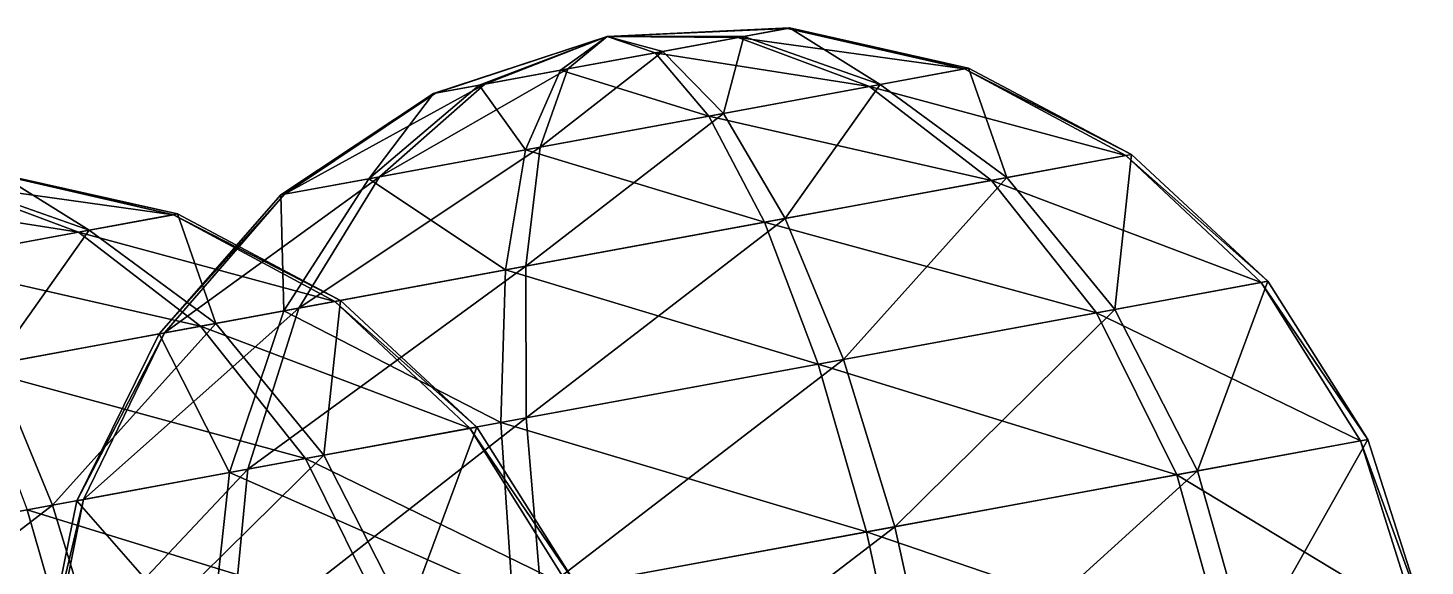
# Model space of a CAD drawing. Header units: metres. Extents: x -550 to 12, y -466 to 28.
# Drawn here: x -90 to -31.7, y -112.2 to -89.9 of the extents above; entities that cross this region are included whole.
import ezdxf

# ---------------------------------------------------------------- set-up
doc = ezdxf.new("R2010")
doc.units = ezdxf.units.M

msp = doc.modelspace()

# ---------------------------------------------------------------- linework, layer by layer
for points in [[(-71.155014, -92.23105, -1109.7101), (-65.82677, -90.21089, -1115.0824), (-73.058174, -92.58136, -1113.2328), (-73.058075, -92.58126, -1113.2327)], [(-73.058174, -92.58136, -1113.2328), (-65.82677, -90.21089, -1115.0824), (-72.9741, -92.56589, -1117.2511), (-72.974, -92.56579, -1117.251)], [(-72.9741, -92.56589, -1117.2511), (-65.82677, -90.21089, -1115.0824), (-70.925316, -92.188774, -1120.6884), (-70.92522, -92.188675, -1120.6882)], [(-67.774574, -91.608826, -1107.6268), (-65.82677, -90.21089, -1115.0824), (-71.155014, -92.23105, -1109.7101), (-71.154915, -92.23095, -1109.71)], [(-70.925316, -92.188774, -1120.6884), (-65.82677, -90.21089, -1115.0824), (-67.4608, -91.55107, -1122.6234), (-67.4607, -91.55097, -1122.6233)], [(-63.822636, -90.88139, -1107.5414), (-65.82677, -90.21089, -1115.0824), (-67.774574, -91.608826, -1107.6268), (-67.774475, -91.60873, -1107.6267)], [(-67.4608, -91.55107, -1122.6234), (-65.82677, -90.21089, -1115.0824), (-63.50886, -90.82364, -1122.538), (-63.508762, -90.82354, -1122.5378)], [(-60.12842, -90.201416, -1120.4547), (-65.82677, -90.21089, -1115.0824), (-58.22526, -89.851105, -1116.932), (-58.225163, -89.851006, -1116.9319)], [(-58.22526, -89.851105, -1116.932), (-65.82677, -90.21089, -1115.0824), (-58.309338, -89.86658, -1112.9137), (-58.30924, -89.86648, -1112.9136)], [(-58.309338, -89.86658, -1112.9137), (-65.82677, -90.21089, -1115.0824), (-60.358116, -90.24369, -1109.4764), (-60.358017, -90.24359, -1109.4763)], [(-63.50886, -90.82364, -1122.538), (-65.82677, -90.21089, -1115.0824), (-60.12842, -90.201416, -1120.4547), (-60.128323, -90.20132, -1120.4546)], [(-60.358116, -90.24369, -1109.4764), (-65.82677, -90.21089, -1115.0824), (-63.822636, -90.88139, -1107.5414), (-63.822536, -90.881294, -1107.5413)], [(-60.97882, -93.405304, -1129.4855), (-63.50886, -90.82364, -1122.538), (-60.12842, -90.201416, -1120.4547), (-60.128323, -90.20132, -1120.4546)], [(-60.97882, -93.405304, -1129.4855), (-60.12842, -90.201416, -1120.4547), (-54.448307, -92.20325, -1125.461), (-54.448208, -92.20315, -1125.4609)], [(-50.934105, -91.5564, -1110.8928), (-58.309338, -89.86658, -1112.9137), (-60.358116, -90.24369, -1109.4764), (-60.358017, -90.24359, -1109.4763)], [(-54.448307, -92.20325, -1125.461), (-60.12842, -90.201416, -1120.4547), (-58.22526, -89.851105, -1116.932), (-58.225163, -89.851006, -1116.9319)], [(-50.771687, -91.5265, -1118.6556), (-58.22526, -89.851105, -1116.932), (-58.309338, -89.86658, -1112.9137), (-58.30924, -89.86648, -1112.9136)], [(-50.771687, -91.5265, -1118.6556), (-58.309338, -89.86658, -1112.9137), (-50.934105, -91.5564, -1110.8928), (-50.934006, -91.5563, -1110.8927)], [(-54.448307, -92.20325, -1125.461), (-58.22526, -89.851105, -1116.932), (-50.771687, -91.5265, -1118.6556), (-50.771587, -91.5264, -1118.6555)], [(-54.892048, -92.28492, -1104.2526), (-60.358116, -90.24369, -1109.4764), (-63.822636, -90.88139, -1107.5414), (-63.822536, -90.881294, -1107.5413)], [(-50.934105, -91.5564, -1110.8928), (-60.358116, -90.24369, -1109.4764), (-54.892048, -92.28492, -1104.2526), (-54.89195, -92.28482, -1104.2524)], [(-68.61338, -94.81058, -1129.6506), (-67.4608, -91.55107, -1122.6234), (-63.50886, -90.82364, -1122.538), (-63.508762, -90.82354, -1122.5378)], [(-68.61338, -94.81058, -1129.6506), (-63.50886, -90.82364, -1122.538), (-60.97882, -93.405304, -1129.4855), (-60.97872, -93.405205, -1129.4854)], [(-61.584976, -93.51688, -1100.5142), (-63.822636, -90.88139, -1107.5414), (-67.774574, -91.608826, -1107.6268), (-67.774475, -91.60873, -1107.6267)], [(-54.892048, -92.28492, -1104.2526), (-63.822636, -90.88139, -1107.5414), (-61.584976, -93.51688, -1100.5142), (-61.584877, -93.51678, -1100.514)], [(-75.30631, -96.042534, -1125.9122), (-70.925316, -92.188774, -1120.6884), (-67.4608, -91.55107, -1122.6234), (-67.4607, -91.55097, -1122.6233)], [(-75.30631, -96.042534, -1125.9122), (-67.4608, -91.55107, -1122.6234), (-68.61338, -94.81058, -1129.6506), (-68.61328, -94.81048, -1129.6505)], [(-69.21954, -94.92215, -1100.6793), (-67.774574, -91.608826, -1107.6268), (-71.155014, -92.23105, -1109.7101), (-71.154915, -92.23095, -1109.71)], [(-61.584976, -93.51688, -1100.5142), (-67.774574, -91.608826, -1107.6268), (-69.21954, -94.92215, -1100.6793), (-69.219444, -94.92205, -1100.6792)], [(-44.20369, -95.16519, -1109.1575), (-50.934105, -91.5564, -1110.8928), (-54.892048, -92.28492, -1104.2526), (-54.89195, -92.28482, -1104.2524)], [(-49.173515, -96.07997, -1129.76), (-54.448307, -92.20325, -1125.461), (-50.771687, -91.5265, -1118.6556), (-50.771587, -91.5264, -1118.6555)], [(-43.97399, -95.12291, -1120.1357), (-50.771687, -91.5265, -1118.6556), (-50.934105, -91.5564, -1110.8928), (-50.934006, -91.5563, -1110.8927)], [(-43.97399, -95.12291, -1120.1357), (-50.934105, -91.5564, -1110.8928), (-44.20369, -95.16519, -1109.1575), (-44.20359, -95.16509, -1109.1573)], [(-49.173515, -96.07997, -1129.76), (-50.771687, -91.5265, -1118.6556), (-43.97399, -95.12291, -1120.1357), (-43.973892, -95.12281, -1120.1356)], [(-79.42667, -96.80096, -1111.5092), (-73.058174, -92.58136, -1113.2328), (-72.9741, -92.56589, -1117.2511), (-72.974, -92.56579, -1117.251)], [(-79.42667, -96.80096, -1111.5092), (-72.9741, -92.56589, -1117.2511), (-79.26425, -96.77106, -1119.272), (-79.26415, -96.77096, -1119.2719)], [(-79.26425, -96.77106, -1119.272), (-72.9741, -92.56589, -1117.2511), (-70.925316, -92.188774, -1120.6884), (-70.92522, -92.188675, -1120.6882)], [(-79.26425, -96.77106, -1119.272), (-70.925316, -92.188774, -1120.6884), (-75.30631, -96.042534, -1125.9122), (-75.30621, -96.042435, -1125.9121)], [(-69.21954, -94.92215, -1100.6793), (-71.155014, -92.23105, -1109.7101), (-75.750046, -96.12421, -1104.7037), (-75.74995, -96.12411, -1104.7036)], [(-75.750046, -96.12421, -1104.7037), (-71.155014, -92.23105, -1109.7101), (-73.058174, -92.58136, -1113.2328), (-73.058075, -92.58126, -1113.2327)], [(-49.801064, -96.19549, -1099.7667), (-54.892048, -92.28492, -1104.2526), (-61.584976, -93.51688, -1100.5142), (-61.584877, -93.51678, -1100.514)], [(-58.409054, -97.77994, -1135.4514), (-60.97882, -93.405304, -1129.4855), (-54.448307, -92.20325, -1125.461), (-54.448208, -92.20315, -1125.4609)], [(-58.409054, -97.77994, -1135.4514), (-54.448307, -92.20325, -1125.461), (-49.173515, -96.07997, -1129.76), (-49.173416, -96.07987, -1129.7599)], [(-44.20369, -95.16519, -1109.1575), (-54.892048, -92.28492, -1104.2526), (-49.801064, -96.19549, -1099.7667), (-49.800964, -96.19539, -1099.7666)], [(-75.750046, -96.12421, -1104.7037), (-73.058174, -92.58136, -1113.2328), (-79.42667, -96.80096, -1111.5092), (-79.42657, -96.80086, -1111.509)], [(-59.266293, -97.93773, -1094.4799), (-61.584976, -93.51688, -1100.5142), (-69.21954, -94.92215, -1100.6793), (-69.219444, -94.92205, -1100.6792)], [(-69.205956, -99.7673, -1135.6849), (-68.61338, -94.81058, -1129.6506), (-60.97882, -93.405304, -1129.4855), (-60.97872, -93.405205, -1129.4854)], [(-69.205956, -99.7673, -1135.6849), (-60.97882, -93.405304, -1129.4855), (-58.409054, -97.77994, -1135.4514), (-58.408955, -97.77984, -1135.4513)], [(-60.97882, -93.405304, -1129.4855), (-60.97882, -93.405304, -1129.4855), (-68.61338, -94.81058, -1129.6506), (-68.61328, -94.81048, -1129.6505)], [(-49.801064, -96.19549, -1099.7667), (-61.584976, -93.51688, -1100.5142), (-59.266293, -97.93773, -1094.4799), (-59.266193, -97.93763, -1094.4797)], [(-78.67119, -101.50955, -1130.3981), (-75.30631, -96.042534, -1125.9122), (-68.61338, -94.81058, -1129.6506), (-68.61328, -94.81048, -1129.6505)], [(-78.67119, -101.50955, -1130.3981), (-68.61338, -94.81058, -1129.6506), (-69.205956, -99.7673, -1135.6849), (-69.20586, -99.767204, -1135.6848)], [(-70.063194, -99.925095, -1094.7134), (-69.21954, -94.92215, -1100.6793), (-75.750046, -96.12421, -1104.7037), (-75.74995, -96.12411, -1104.7036)], [(-59.266293, -97.93773, -1094.4799), (-69.21954, -94.92215, -1100.6793), (-70.063194, -99.925095, -1094.7134), (-70.063095, -99.924995, -1094.7133)], [(-38.576744, -100.44704, -1107.8258), (-44.20369, -95.16519, -1109.1575), (-49.801064, -96.19549, -1099.7667), (-49.800964, -96.19539, -1099.7666)], [(-44.663513, -101.56741, -1133.0587), (-49.173515, -96.07997, -1129.76), (-43.97399, -95.12291, -1120.1357), (-43.973892, -95.12281, -1120.1356)], [(-44.663513, -101.56741, -1133.0587), (-43.97399, -95.12291, -1120.1357), (-38.29542, -100.39525, -1121.2714), (-38.295322, -100.39515, -1121.2712)], [(-38.29542, -100.39525, -1121.2714), (-43.97399, -95.12291, -1120.1357), (-44.20369, -95.16519, -1109.1575), (-44.20359, -95.16509, -1109.1573)], [(-38.29542, -100.39525, -1121.2714), (-44.20369, -95.16519, -1109.1575), (-38.576744, -100.44704, -1107.8258), (-38.576645, -100.44694, -1107.8257)], [(-83.896996, -97.623795, -995.6685), (-91.27223, -95.93398, -997.6894), (-93.32101, -96.3111, -994.2522), (-93.32091, -96.311, -994.2521)], [(-87.411194, -98.270645, -1010.2367), (-93.09131, -96.268814, -1005.23047), (-91.188156, -95.9185, -1001.70776), (-91.18806, -95.9184, -1001.70764)], [(-83.73457, -97.5939, -1003.43134), (-91.188156, -95.9185, -1001.70776), (-91.27223, -95.93398, -997.6894), (-91.27213, -95.93388, -997.6893)], [(-83.73457, -97.5939, -1003.43134), (-91.27223, -95.93398, -997.6894), (-83.896996, -97.623795, -995.6685), (-83.8969, -97.623695, -995.6684)], [(-87.411194, -98.270645, -1010.2367), (-91.188156, -95.9185, -1001.70776), (-83.73457, -97.5939, -1003.43134), (-83.734474, -97.5938, -1003.4312)], [(-84.268555, -102.53985, -1121.0073), (-79.26425, -96.77106, -1119.272), (-75.30631, -96.042534, -1125.9122), (-75.30621, -96.042435, -1125.9121)], [(-84.268555, -102.53985, -1121.0073), (-75.30631, -96.042534, -1125.9122), (-78.67119, -101.50955, -1130.3981), (-78.67109, -101.50945, -1130.398)], [(-87.854935, -98.352325, -989.0283), (-93.32101, -96.3111, -994.2522), (-96.78552, -96.94881, -992.317), (-96.78542, -96.94871, -992.3169)], [(-93.94171, -99.4727, -1014.2611), (-93.09131, -96.268814, -1005.23047), (-87.411194, -98.270645, -1010.2367), (-87.411095, -98.270546, -1010.2366)], [(-83.896996, -97.623795, -995.6685), (-93.32101, -96.3111, -994.2522), (-87.854935, -98.352325, -989.0283), (-87.854836, -98.35223, -989.0282)], [(-79.29873, -101.62506, -1100.4048), (-75.750046, -96.12421, -1104.7037), (-79.42667, -96.80096, -1111.5092), (-79.42657, -96.80086, -1111.509)], [(-70.063194, -99.925095, -1094.7134), (-75.750046, -96.12421, -1104.7037), (-79.29873, -101.62506, -1100.4048), (-79.29863, -101.62496, -1100.4047)], [(-45.4321, -101.708885, -1096.3246), (-49.801064, -96.19549, -1099.7667), (-59.266293, -97.93773, -1094.4799), (-59.266193, -97.93763, -1094.4797)], [(-55.974693, -103.64944, -1140.0292), (-58.409054, -97.77994, -1135.4514), (-49.173515, -96.07997, -1129.76), (-49.173416, -96.07987, -1129.7599)], [(-55.974693, -103.64944, -1140.0292), (-49.173515, -96.07997, -1129.76), (-44.663513, -101.56741, -1133.0587), (-44.663414, -101.567314, -1133.0586)], [(-38.576744, -100.44704, -1107.8258), (-49.801064, -96.19549, -1099.7667), (-45.4321, -101.708885, -1096.3246), (-45.432, -101.708786, -1096.3245)], [(-87.854935, -98.352325, -989.0283), (-96.78552, -96.94881, -992.317), (-94.54787, -99.58428, -985.2899), (-94.54777, -99.58418, -985.2898)], [(-84.49826, -102.58212, -1110.029), (-79.42667, -96.80096, -1111.5092), (-79.26425, -96.77106, -1119.272), (-79.26415, -96.77096, -1119.2719)], [(-84.49826, -102.58212, -1110.029), (-79.26425, -96.77106, -1119.272), (-84.268555, -102.53985, -1121.0073), (-84.268456, -102.53975, -1121.0072)], [(-79.29873, -101.62506, -1100.4048), (-79.42667, -96.80096, -1111.5092), (-84.49826, -102.58212, -1110.029), (-84.49816, -102.58202, -1110.0289)], [(-77.16658, -101.2326, -993.9331), (-83.896996, -97.623795, -995.6685), (-87.854935, -98.352325, -989.0283), (-87.854836, -98.35223, -989.0282)], [(-82.136406, -102.147385, -1014.53564), (-87.411194, -98.270645, -1010.2367), (-83.73457, -97.5939, -1003.43134), (-83.734474, -97.5938, -1003.4312)], [(-76.93688, -101.190315, -1004.91144), (-83.73457, -97.5939, -1003.43134), (-83.896996, -97.623795, -995.6685), (-83.8969, -97.623695, -995.6684)], [(-76.93688, -101.190315, -1004.91144), (-83.896996, -97.623795, -995.6685), (-77.16658, -101.2326, -993.9331), (-77.16648, -101.2325, -993.933)], [(-82.136406, -102.147385, -1014.53564), (-83.73457, -97.5939, -1003.43134), (-76.93688, -101.190315, -1004.91144), (-76.93678, -101.190216, -1004.9113)], [(-69.19814, -106.08345, -1140.3152), (-69.205956, -99.7673, -1135.6849), (-58.409054, -97.77994, -1135.4514), (-58.408955, -97.77984, -1135.4513)], [(-58.409054, -97.77994, -1135.4514), (-58.409054, -97.77994, -1135.4514), (-69.205956, -99.7673, -1135.6849), (-69.20586, -99.767204, -1135.6848)], [(-69.19814, -106.08345, -1140.3152), (-58.409054, -97.77994, -1135.4514), (-55.974693, -103.64944, -1140.0292), (-55.974594, -103.64934, -1140.029)], [(-82.763954, -102.26289, -984.5424), (-87.854935, -98.352325, -989.0283), (-94.54787, -99.58428, -985.2899), (-94.54777, -99.58418, -985.2898)], [(-91.37195, -103.84735, -1020.22705), (-93.94171, -99.4727, -1014.2611), (-87.411194, -98.270645, -1010.2367), (-87.411095, -98.270546, -1010.2366)], [(-91.37195, -103.84735, -1020.22705), (-87.411194, -98.270645, -1010.2367), (-82.136406, -102.147385, -1014.53564), (-82.13631, -102.147285, -1014.5355)], [(-77.16658, -101.2326, -993.9331), (-87.854935, -98.352325, -989.0283), (-82.763954, -102.26289, -984.5424), (-82.763855, -102.262794, -984.5423)], [(-57.024593, -103.84269, -1089.8496), (-59.266293, -97.93773, -1094.4799), (-70.063194, -99.925095, -1094.7134), (-70.063095, -99.924995, -1094.7133)], [(-45.4321, -101.708885, -1096.3246), (-59.266293, -97.93773, -1094.4799), (-57.024593, -103.84269, -1089.8496), (-57.024494, -103.84259, -1089.8495)], [(-82.763954, -102.26289, -984.5424), (-94.54787, -99.58428, -985.2899), (-92.22919, -104.00514, -979.25555), (-92.22909, -104.00504, -979.25543)], [(-80.79064, -108.217255, -1133.8402), (-78.67119, -101.50955, -1130.3981), (-69.205956, -99.7673, -1135.6849), (-69.20586, -99.767204, -1135.6848)], [(-80.79064, -108.217255, -1133.8402), (-69.205956, -99.7673, -1135.6849), (-69.19814, -106.08345, -1140.3152), (-69.198044, -106.08335, -1140.3151)], [(-70.24804, -106.2767, -1090.1356), (-70.063194, -99.925095, -1094.7134), (-79.29873, -101.62506, -1100.4048), (-79.29863, -101.62496, -1100.4047)], [(-57.024593, -103.84269, -1089.8496), (-70.063194, -99.925095, -1094.7134), (-70.24804, -106.2767, -1090.1356), (-70.24794, -106.2766, -1090.1355)], [(-34.436745, -107.04197, -1106.9888), (-38.576744, -100.44704, -1107.8258), (-45.4321, -101.708885, -1096.3246), (-45.432, -101.708786, -1096.3245)], [(-41.22566, -108.29159, -1135.1323), (-44.663513, -101.56741, -1133.0587), (-38.29542, -100.39525, -1121.2714), (-38.295322, -100.39515, -1121.2712)], [(-41.22566, -108.29159, -1135.1323), (-38.29542, -100.39525, -1121.2714), (-34.122974, -106.984215, -1121.9854), (-34.122875, -106.984116, -1121.9852)], [(-34.122974, -106.984215, -1121.9854), (-38.29542, -100.39525, -1121.2714), (-38.576744, -100.44704, -1107.8258), (-38.576645, -100.44694, -1107.8257)], [(-34.122974, -106.984215, -1121.9854), (-38.576744, -100.44704, -1107.8258), (-34.436745, -107.04197, -1106.9888), (-34.436646, -107.04187, -1106.9886)], [(-71.539635, -106.514435, -992.6015), (-77.16658, -101.2326, -993.9331), (-82.763954, -102.26289, -984.5424), (-82.763855, -102.262794, -984.5423)], [(-77.6264, -107.63482, -1017.83435), (-82.136406, -102.147385, -1014.53564), (-76.93688, -101.190315, -1004.91144), (-76.93678, -101.190216, -1004.9113)], [(-77.6264, -107.63482, -1017.83435), (-76.93688, -101.190315, -1004.91144), (-71.258316, -106.462654, -1006.0471), (-71.25822, -106.462555, -1006.047)], [(-71.258316, -106.462654, -1006.0471), (-76.93688, -101.190315, -1004.91144), (-77.16658, -101.2326, -993.9331), (-77.16648, -101.2325, -993.933)], [(-71.258316, -106.462654, -1006.0471), (-77.16658, -101.2326, -993.9331), (-71.539635, -106.514435, -992.6015), (-71.539536, -106.514336, -992.6014)], [(-87.64599, -109.4791, -1122.339), (-84.268555, -102.53985, -1121.0073), (-78.67119, -101.50955, -1130.3981), (-78.67109, -101.50945, -1130.398)], [(-87.64599, -109.4791, -1122.339), (-78.67119, -101.50955, -1130.3981), (-80.79064, -108.217255, -1133.8402), (-80.79054, -108.217155, -1133.8401)], [(-81.55922, -108.35873, -1097.1061), (-79.29873, -101.62506, -1100.4048), (-84.49826, -102.58212, -1110.029), (-84.49816, -102.58202, -1110.0289)], [(-70.24804, -106.2767, -1090.1356), (-79.29873, -101.62506, -1100.4048), (-81.55922, -108.35873, -1097.1061), (-81.55912, -108.35863, -1097.106)], [(-42.082897, -108.44938, -1094.1609), (-45.4321, -101.708885, -1096.3246), (-57.024593, -103.84269, -1089.8496), (-57.024494, -103.84259, -1089.8495)], [(-53.841637, -110.613785, -1142.907), (-55.974693, -103.64944, -1140.0292), (-44.663513, -101.56741, -1133.0587), (-44.663414, -101.567314, -1133.0586)], [(-53.841637, -110.613785, -1142.907), (-44.663513, -101.56741, -1133.0587), (-41.22566, -108.29159, -1135.1323), (-41.22556, -108.29149, -1135.1322)], [(-34.436745, -107.04197, -1106.9888), (-45.4321, -101.708885, -1096.3246), (-42.082897, -108.44938, -1094.1609), (-42.082798, -108.44928, -1094.1608)], [(-78.39499, -107.77629, -981.10034), (-82.763954, -102.26289, -984.5424), (-92.22919, -104.00514, -979.25555), (-92.22909, -104.00504, -979.25543)], [(-88.937584, -109.71684, -1024.8049), (-91.37195, -103.84735, -1020.22705), (-82.136406, -102.147385, -1014.53564), (-82.13631, -102.147285, -1014.5355)], [(-88.937584, -109.71684, -1024.8049), (-82.136406, -102.147385, -1014.53564), (-77.6264, -107.63482, -1017.83435), (-77.626305, -107.63472, -1017.8342)], [(-71.539635, -106.514435, -992.6015), (-82.763954, -102.26289, -984.5424), (-78.39499, -107.77629, -981.10034), (-78.39489, -107.77619, -981.1002)], [(-87.92731, -109.53088, -1108.8934), (-84.49826, -102.58212, -1110.029), (-84.268555, -102.53985, -1121.0073), (-84.268456, -102.53975, -1121.0072)], [(-87.92731, -109.53088, -1108.8934), (-84.268555, -102.53985, -1121.0073), (-87.64599, -109.4791, -1122.339), (-87.64589, -109.479004, -1122.3389)], [(-81.55922, -108.35873, -1097.1061), (-84.49826, -102.58212, -1110.029), (-87.92731, -109.53088, -1108.8934), (-87.92721, -109.530785, -1108.8933)], [(-102.16103, -112.150856, -1025.091), (-91.37195, -103.84735, -1020.22705), (-88.937584, -109.71684, -1024.8049), (-88.937485, -109.71674, -1024.8048)], [(-78.39499, -107.77629, -981.10034), (-92.22919, -104.00514, -979.25555), (-89.98748, -109.910095, -974.62524), (-89.98738, -109.909996, -974.6251)], [(-55.01265, -110.82933, -1086.9388), (-57.024593, -103.84269, -1089.8496), (-70.24804, -106.2767, -1090.1356), (-70.24794, -106.2766, -1090.1355)], [(-68.59048, -113.328575, -1143.226), (-69.19814, -106.08345, -1140.3152), (-55.974693, -103.64944, -1140.0292), (-55.974594, -103.64934, -1140.029)], [(-55.974693, -103.64944, -1140.0292), (-55.974693, -103.64944, -1140.0292), (-69.19814, -106.08345, -1140.3152), (-69.198044, -106.08335, -1140.3151)], [(-68.59048, -113.328575, -1143.226), (-55.974693, -103.64944, -1140.0292), (-53.841637, -110.613785, -1142.907), (-53.841537, -110.613686, -1142.9069)], [(-42.082897, -108.44938, -1094.1609), (-57.024593, -103.84269, -1089.8496), (-55.01265, -110.82933, -1086.9388), (-55.01255, -110.82923, -1086.9387)], [(-69.76149, -113.54412, -1087.2578), (-70.24804, -106.2767, -1090.1356), (-81.55922, -108.35873, -1097.1061), (-81.55912, -108.35863, -1097.106)], [(-81.520226, -115.70853, -1136.0039), (-80.79064, -108.217255, -1133.8402), (-69.19814, -106.08345, -1140.3152), (-69.198044, -106.08335, -1140.3151)], [(-81.520226, -115.70853, -1136.0039), (-69.19814, -106.08345, -1140.3152), (-68.59048, -113.328575, -1143.226), (-68.59038, -113.328476, -1143.2258)], [(-67.399635, -113.109375, -991.76447), (-71.539635, -106.514435, -992.6015), (-78.39499, -107.77629, -981.10034), (-78.39489, -107.77619, -981.1002)], [(-74.18855, -114.35899, -1019.908), (-77.6264, -107.63482, -1017.83435), (-71.258316, -106.462654, -1006.0471), (-71.25822, -106.462555, -1006.047)], [(-74.18855, -114.35899, -1019.908), (-71.258316, -106.462654, -1006.0471), (-67.08586, -113.05162, -1006.76105), (-67.08576, -113.05152, -1006.7609)], [(-67.08586, -113.05162, -1006.76105), (-71.258316, -106.462654, -1006.0471), (-71.539635, -106.514435, -992.6015), (-71.539536, -106.514336, -992.6014)], [(-67.08586, -113.05162, -1006.76105), (-71.539635, -106.514435, -992.6015), (-67.399635, -113.109375, -991.76447), (-67.399536, -113.109276, -991.76434)], [(-55.01265, -110.82933, -1086.9388), (-70.24804, -106.2767, -1090.1356), (-69.76149, -113.54412, -1087.2578), (-69.76139, -113.54402, -1087.2577)], [(-32.065823, -114.50057, -1106.7032), (-34.436745, -107.04197, -1106.9888), (-42.082897, -108.44938, -1094.1609), (-42.082798, -108.44928, -1094.1608)], [(-39.094223, -115.79427, -1135.8396), (-41.22566, -108.29159, -1135.1323), (-34.122974, -106.984215, -1121.9854), (-34.122875, -106.984116, -1121.9852)], [(-39.094223, -115.79427, -1135.8396), (-34.122974, -106.984215, -1121.9854), (-31.740982, -114.44078, -1122.2289), (-31.740883, -114.44068, -1122.2288)], [(-31.740982, -114.44078, -1122.2289), (-34.122974, -106.984215, -1121.9854), (-34.436745, -107.04197, -1106.9888), (-34.436646, -107.04187, -1106.9886)], [(-31.740982, -114.44078, -1122.2289), (-34.436745, -107.04197, -1106.9888), (-32.065823, -114.50057, -1106.7032), (-32.065723, -114.50047, -1106.7031)], [(-86.80453, -116.68119, -1027.6826), (-88.937584, -109.71684, -1024.8049), (-77.6264, -107.63482, -1017.83435), (-77.626305, -107.63472, -1017.8342)], [(-86.80453, -116.68119, -1027.6826), (-77.6264, -107.63482, -1017.83435), (-74.18855, -114.35899, -1019.908), (-74.18845, -114.358894, -1019.9079)], [(-75.04579, -114.516785, -978.9365), (-78.39499, -107.77629, -981.10034), (-89.98748, -109.910095, -974.62524), (-89.98738, -109.909996, -974.6251)], [(-89.166374, -117.11594, -1123.176), (-87.64599, -109.4791, -1122.339), (-80.79064, -108.217255, -1133.8402), (-80.79054, -108.217155, -1133.8401)], [(-89.166374, -117.11594, -1123.176), (-80.79064, -108.217255, -1133.8402), (-81.520226, -115.70853, -1136.0039), (-81.52013, -115.70843, -1136.0038)], [(-67.399635, -113.109375, -991.76447), (-78.39499, -107.77629, -981.10034), (-75.04579, -114.516785, -978.9365), (-75.04569, -114.516685, -978.9364)], [(-82.377464, -115.86632, -1095.0325), (-81.55922, -108.35873, -1097.1061), (-87.92731, -109.53088, -1108.8934), (-87.92721, -109.530785, -1108.8933)], [(-69.76149, -113.54412, -1087.2578), (-81.55922, -108.35873, -1097.1061), (-82.377464, -115.86632, -1095.0325), (-82.377365, -115.86622, -1095.0323)], [(-39.9817, -115.957634, -1093.4229), (-42.082897, -108.44938, -1094.1609), (-55.01265, -110.82933, -1086.9388), (-55.01255, -110.82923, -1086.9387)], [(-52.155247, -118.19839, -1143.8884), (-53.841637, -110.613785, -1142.907), (-41.22566, -108.29159, -1135.1323), (-41.22556, -108.29149, -1135.1322)], [(-52.155247, -118.19839, -1143.8884), (-41.22566, -108.29159, -1135.1323), (-39.094223, -115.79427, -1135.8396), (-39.094124, -115.794174, -1135.8395)], [(-32.065823, -114.50057, -1106.7032), (-42.082897, -108.44938, -1094.1609), (-39.9817, -115.957634, -1093.4229), (-39.9816, -115.957535, -1093.4227)], [(-87.97554, -116.896736, -971.71454), (-89.98748, -109.910095, -974.62524), (-103.21093, -112.34411, -974.9113), (-103.21083, -112.34401, -974.9112)], [(-101.55337, -119.39598, -1028.0017), (-102.16103, -112.150856, -1025.091), (-88.937584, -109.71684, -1024.8049), (-88.937485, -109.71674, -1024.8048)], [(-88.937584, -109.71684, -1024.8049), (-88.937584, -109.71684, -1024.8049), (-102.16103, -112.150856, -1025.091), (-102.160934, -112.15076, -1025.0908)], [(-101.55337, -119.39598, -1028.0017), (-88.937584, -109.71684, -1024.8049), (-86.80453, -116.68119, -1027.6826), (-86.80443, -116.68109, -1027.6825)], [(-75.04579, -114.516785, -978.9365), (-89.98748, -109.910095, -974.62524), (-87.97554, -116.896736, -971.71454), (-87.97544, -116.89664, -971.7144)], [(-89.48015, -117.17369, -1108.1794), (-87.92731, -109.53088, -1108.8934), (-87.64599, -109.4791, -1122.339), (-87.64589, -109.479004, -1122.3389)], [(-89.48015, -117.17369, -1108.1794), (-87.64599, -109.4791, -1122.339), (-89.166374, -117.11594, -1123.176), (-89.166275, -117.11584, -1123.1759)], [(-82.377464, -115.86632, -1095.0325), (-87.92731, -109.53088, -1108.8934), (-89.48015, -117.17369, -1108.1794), (-89.48005, -117.17359, -1108.1793)], [(-67.42437, -121.00894, -1144.2188), (-68.59048, -113.328575, -1143.226), (-53.841637, -110.613785, -1142.907), (-53.841537, -110.613686, -1142.9069)], [(-53.841637, -110.613785, -1142.907), (-53.841637, -110.613785, -1142.907), (-68.59048, -113.328575, -1143.226), (-68.59038, -113.328476, -1143.2258)], [(-67.42437, -121.00894, -1144.2188), (-53.841637, -110.613785, -1142.907), (-52.155247, -118.19839, -1143.8884), (-52.155148, -118.19829, -1143.8883)], [(-53.367565, -118.42154, -1085.946), (-55.01265, -110.82933, -1086.9388), (-69.76149, -113.54412, -1087.2578), (-69.76139, -113.54402, -1087.2577)], [(-39.9817, -115.957634, -1093.4229), (-55.01265, -110.82933, -1086.9388), (-53.367565, -118.42154, -1085.946), (-53.367466, -118.42144, -1085.9459)]]:
    msp.add_3dface(points)

doc.saveas('drawing.dxf')
